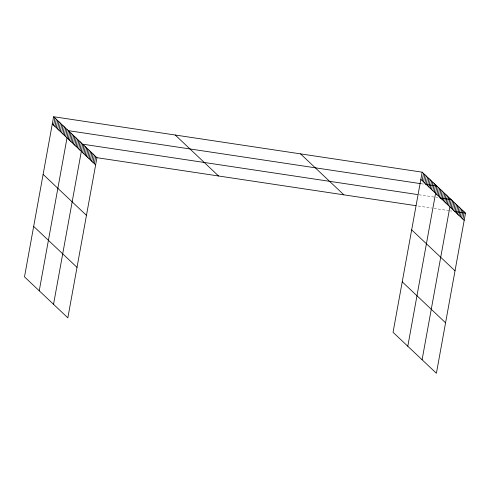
<?xml version="1.0" encoding="UTF-8"?>
<svg xmlns="http://www.w3.org/2000/svg" width="490" height="490" viewBox="0 0 490 490"><rect width="100%" height="100%" fill="white"/><g stroke="black" fill="none" stroke-linecap="round" stroke-linejoin="round"><path stroke-width="0.37" stroke-dasharray="2.45 1.84" d="M421.13 183.726L423.385 184.069M418.913 194.763L435.432 197.25M436.186 197.36L437.686 197.586M418.203 206.027L431.715 208.06M433.969 208.397L449.734 210.767M450.482 210.884L451.988 211.11"/><path stroke-width="0.73" d="M53.6 116.724L24.5 276.862L67.841 317.832L96.94 157.694L53.6 116.724L422.16 172.168L465.5 213.138L436.4 373.276L393.06 332.306L422.16 172.168M53.631 125.195L54.941 117.992M54.972 126.463L56.283 119.26M56.313 127.731L57.618 120.522M57.649 128.999L58.959 121.79M58.99 130.26L60.301 123.057M60.331 131.528L61.636 124.325M61.667 132.796L62.977 125.587M63.008 134.064L64.319 126.855M64.349 135.326L65.66 128.123M65.684 136.594L66.995 129.391M39.237 290.791L68.337 130.652L420.383 183.615M68.324 139.093L69.635 131.883M69.629 140.318L70.934 133.115M70.928 141.549L72.238 134.346M72.226 142.78L73.537 135.571M73.525 144.005L74.835 136.802M74.829 145.236L76.14 138.033M76.128 146.467L77.438 139.258M77.426 147.692L78.737 140.489M78.731 148.923L80.035 141.72M80.029 150.154L81.34 142.945M53.539 304.308L82.638 144.176L417.413 194.536M82.626 152.611L83.937 145.408M83.931 153.842L85.236 146.633M85.229 155.067L86.54 147.864M86.528 156.298L87.839 149.095M87.826 157.529L89.137 150.32M89.131 158.754L90.436 151.551M90.43 159.985L91.74 152.782M91.728 161.216L93.039 154.007M93.026 162.441L94.337 155.238M94.331 163.672L95.642 156.469M422.19 180.645L423.501 173.436M423.532 181.906L424.842 174.703M424.873 183.174L426.184 175.971M426.208 184.442L427.519 177.233M427.55 185.71L428.86 178.501M428.891 186.972L430.202 179.769M430.232 188.24L431.537 181.037M431.568 189.507L432.878 182.298M432.909 190.775L434.22 183.566M434.25 192.037L435.555 184.834M407.796 346.234L436.896 186.102L425.639 184.405M436.89 194.536L438.195 187.327M438.189 195.761L439.499 188.558M439.487 196.992L440.798 189.789M440.786 198.223L442.096 191.014M442.09 199.448L443.395 192.245M443.389 200.68L444.7 193.477M444.687 201.911L445.998 194.702M445.986 203.136L447.297 195.933M447.29 204.367L448.601 197.164M448.589 205.598L449.9 198.389M422.098 359.752L451.198 199.62L439.934 197.923M451.192 208.054L452.497 200.851M452.491 209.285L453.801 202.076M453.789 210.516L455.1 203.307M455.088 211.741L456.398 204.538M456.392 212.972L457.697 205.763M457.691 214.204L459.001 206.994M458.989 215.429L460.3 208.226M460.288 216.66L461.598 209.451M461.592 217.891L462.897 210.682M462.891 219.116L464.202 211.913M96.94 157.694L415.949 205.684M454.236 211.447L465.5 213.138M420.855 179.377L464.189 220.347M411.68 229.841L455.02 270.811M300.535 153.872L343.876 194.842M402.235 281.836L445.569 322.806M175.224 135.02L218.565 175.996M52.289 123.933L95.63 164.903M43.12 174.397L86.461 215.367M33.669 226.392L77.01 267.362"/></g></svg>
